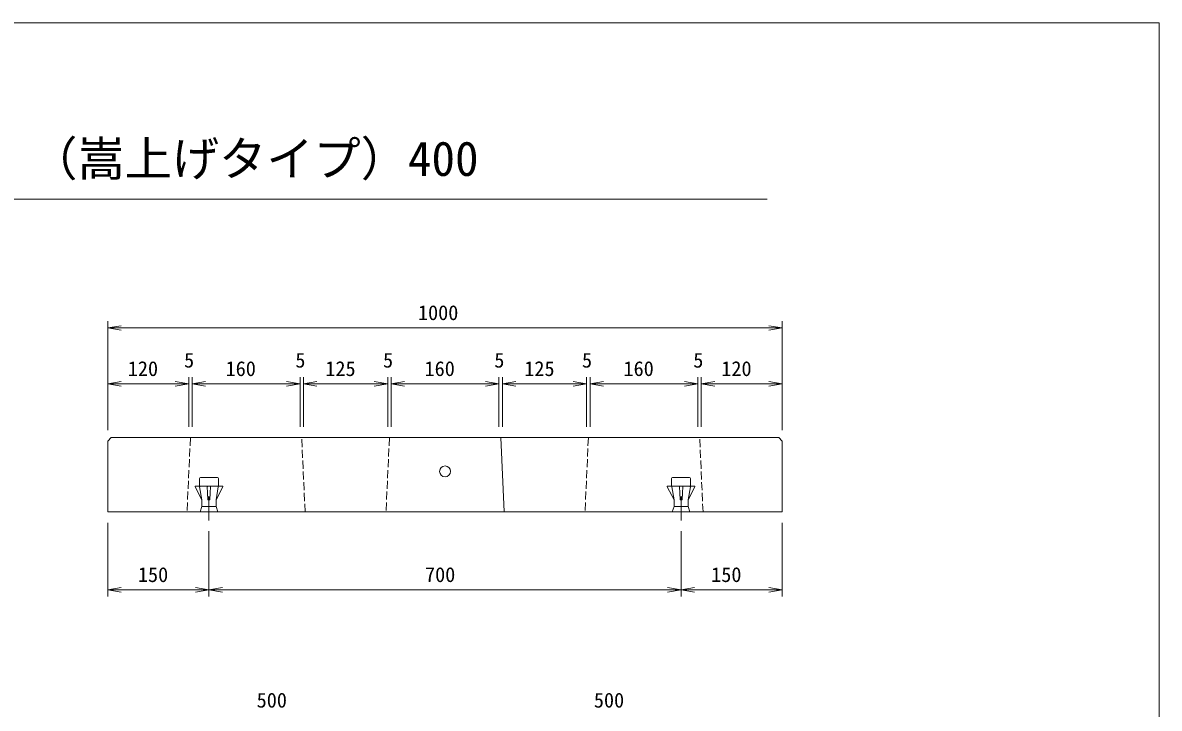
# Model space of a CAD drawing. Units: millimetres, scale not verified. Extents: x 985 to 15835, y 690 to 11190.
# Drawn here: x 7409 to 15835, y 6110 to 11190 of the extents above; entities that cross this region are included whole.
import ezdxf
from ezdxf.enums import TextEntityAlignment as Align

# ---------------------------------------------------------------- set-up
doc = ezdxf.new("R2010")
doc.units = ezdxf.units.MM
doc.header["$LTSCALE"] = 20
doc.linetypes.add('USER1', pattern=[4, 3, -1])
for name, color, linetype, lineweight in [('0_2', 7, 'Continuous', 9), ('D-STR-DIM（寸法）', 7, 'Continuous', 18), ('D-STR-STR1（構造物）', 7, 'Continuous', 18), ('D-STR（構造物外形線）', 1, 'Continuous', 18), ('D-TTL(外枠）', 2, 'Continuous', 18), ('D-TTL-LINE（枠内）', 2, 'Continuous', 18)]:
    doc.layers.add(name, color=color, linetype=linetype, lineweight=lineweight)
doc.layers.add('D-TTL-TXT（文字）', color=7, linetype='Continuous')
doc.styles.add('ＭＳ ゴシック', font='')
doc.styles.get('ＭＳ ゴシック').set_extended_font_data('MS Gothic')

msp = doc.modelspace()

# ---------------------------------------------------------------- linework, layer by layer
at = {"layer": '0_2'}
for p, q in [((8039.92, 8928.53), (8139.92, 8945.2)), ((12939.92, 8945.2), (13039.92, 8928.53)), ((8139.92, 8911.87), (8039.92, 8928.53)), ((8039.92, 8928.53), (8139.92, 8928.53)), ((13039.92, 8928.53), (12939.92, 8911.87)), ((13039.92, 8928.53), (12939.92, 8928.53)), ((8039.92, 8513.98), (8139.92, 8530.64)), ((8139.92, 8497.31), (8039.92, 8513.98)), ((8039.92, 8513.98), (8139.92, 8513.98)), ((8539.92, 8530.64), (8639.92, 8513.98)), ((8639.92, 8513.98), (8539.92, 8497.31)), ((8639.92, 8513.98), (8539.92, 8513.98)), ((8664.92, 8513.98), (8764.92, 8530.64)), ((8764.92, 8497.31), (8664.92, 8513.98)), ((8664.92, 8513.98), (8764.92, 8513.98)), ((9364.92, 8530.64), (9464.92, 8513.98)), ((9464.92, 8513.98), (9364.92, 8497.31)), ((9464.92, 8513.98), (9364.92, 8513.98)), ((9489.92, 8513.98), (9589.92, 8530.64)), ((9589.92, 8497.31), (9489.92, 8513.98)), ((9489.92, 8513.98), (9589.92, 8513.98)), ((10014.92, 8530.64), (10114.92, 8513.98)), ((10114.92, 8513.98), (10014.92, 8497.31)), ((10114.92, 8513.98), (10014.92, 8513.98)), ((10139.92, 8513.98), (10239.92, 8530.64)), ((10239.92, 8497.31), (10139.92, 8513.98)), ((10139.92, 8513.98), (10239.92, 8513.98)), ((10839.92, 8530.64), (10939.92, 8513.98)), ((10939.92, 8513.98), (10839.92, 8497.31)), ((10939.92, 8513.98), (10839.92, 8513.98)), ((10964.92, 8513.98), (11064.92, 8530.64)), ((11064.92, 8497.31), (10964.92, 8513.98)), ((10964.92, 8513.98), (11064.92, 8513.98)), ((11489.92, 8530.64), (11589.92, 8513.98)), ((11589.92, 8513.98), (11489.92, 8513.98)), ((11589.92, 8513.98), (11489.92, 8497.31)), ((11614.92, 8513.98), (11714.92, 8530.64)), ((11614.92, 8513.98), (11714.92, 8513.98)), ((11714.92, 8497.31), (11614.92, 8513.98)), ((12314.92, 8530.64), (12414.92, 8513.98)), ((12414.92, 8513.98), (12314.92, 8497.31)), ((12414.92, 8513.98), (12314.92, 8513.98)), ((12439.92, 8513.98), (12539.92, 8530.64)), ((12539.92, 8497.31), (12439.92, 8513.98)), ((12439.92, 8513.98), (12539.92, 8513.98)), ((12939.92, 8530.64), (13039.92, 8513.98)), ((13039.92, 8513.98), (12939.92, 8497.31)), ((13039.92, 8513.98), (12939.92, 8513.98)), ((8039.92, 6987.52), (8139.92, 7004.18)), ((8689.92, 7004.18), (8789.92, 6987.52)), ((8789.92, 6987.52), (8889.92, 7004.18)), ((12189.92, 7004.18), (12289.92, 6987.52)), ((12289.92, 6987.52), (12389.92, 7004.18)), ((12939.92, 7004.18), (13039.92, 6987.52)), ((8139.92, 6970.85), (8039.92, 6987.52)), ((8039.92, 6987.52), (8139.92, 6987.52)), ((8789.92, 6987.52), (8689.92, 6970.85)), ((8789.92, 6987.52), (8689.92, 6987.52)), ((8889.92, 6970.85), (8789.92, 6987.52)), ((8789.92, 6987.52), (8889.92, 6987.52)), ((12289.92, 6987.52), (12189.92, 6970.85)), ((12289.92, 6987.52), (12189.92, 6987.52)), ((12389.92, 6970.85), (12289.92, 6987.52)), ((12289.92, 6987.52), (12389.92, 6987.52)), ((13039.92, 6987.52), (12939.92, 6970.85)), ((13039.92, 6987.52), (12939.92, 6987.52))]:
    msp.add_line(p, q, dxfattribs=at)
at = {"layer": 'D-STR-DIM（寸法）'}
for p, q in [((8039.92, 8170.41), (8039.92, 8978.53)), ((13039.92, 8170.41), (13039.92, 8978.53)), ((12939.92, 8928.53), (8139.92, 8928.53)), ((8039.92, 8170.41), (8039.92, 8563.98)), ((8139.92, 8513.98), (8539.92, 8513.98)), ((8639.92, 8195.41), (8639.92, 8563.98)), ((8664.92, 8195.41), (8664.92, 8563.98)), ((8764.92, 8513.98), (9364.92, 8513.98)), ((9464.92, 8195.41), (9464.92, 8563.98)), ((9489.92, 8195.41), (9489.92, 8563.98)), ((9589.92, 8513.98), (10014.92, 8513.98)), ((10114.92, 8195.41), (10114.92, 8563.98)), ((10139.92, 8195.41), (10139.92, 8563.98)), ((10239.92, 8513.98), (10839.92, 8513.98)), ((10939.92, 8195.41), (10939.92, 8563.98)), ((10964.92, 8195.41), (10964.92, 8563.98)), ((11064.92, 8513.98), (11489.92, 8513.98)), ((11589.92, 8195.41), (11589.92, 8563.98)), ((11614.92, 8195.41), (11614.92, 8563.98)), ((11714.92, 8513.98), (12314.92, 8513.98)), ((12414.92, 8195.41), (12414.92, 8563.98)), ((12439.92, 8195.41), (12439.92, 8563.98)), ((12539.92, 8513.98), (12939.92, 8513.98)), ((13039.92, 8170.41), (13039.92, 8563.98)), ((8039.92, 7485.41), (8039.92, 6937.52)), ((8789.92, 7421.55), (8789.92, 6937.52)), ((12289.92, 7421.55), (12289.92, 6937.52)), ((13039.92, 7485.41), (13039.92, 6937.52)), ((8689.92, 6987.52), (8139.92, 6987.52)), ((12189.92, 6987.52), (8889.92, 6987.52)), ((12389.92, 6987.52), (12939.92, 6987.52))]:
    msp.add_line(p, q, dxfattribs=at)
at = {"layer": 'D-STR-STR1（構造物）'}
for p, q in [((8890.42, 7755.41), (8689.42, 7755.41)), ((8719.92, 7812.91), (8719.92, 7755.41)), ((8852.42, 7820.41), (8727.42, 7820.41)), ((8777.57, 7752.42), (8782.42, 7655.41)), ((8797.42, 7655.41), (8802.27, 7752.42)), ((8859.92, 7755.41), (8859.92, 7812.91)), ((12189.42, 7755.41), (12390.42, 7755.41)), ((12219.92, 7755.41), (12219.92, 7812.91)), ((12227.42, 7820.41), (12352.42, 7820.41)), ((12282.42, 7655.41), (12277.57, 7752.42)), ((12302.27, 7752.42), (12297.42, 7655.41)), ((12359.92, 7812.91), (12359.92, 7755.41)), ((8687.01, 7751.43), (8737.42, 7655.41)), ((8720.69, 7750.98), (8737.42, 7655.41)), ((8789.92, 7501.55), (8789.92, 7682.33)), ((8789.92, 7501.55), (8789.92, 7682.33)), ((8842.42, 7655.41), (8892.83, 7751.43)), ((8842.42, 7655.41), (8859.14, 7750.98)), ((12237.42, 7655.41), (12187.01, 7751.43)), ((12237.42, 7655.41), (12220.69, 7750.98)), ((12289.92, 7501.55), (12289.92, 7682.33)), ((12289.92, 7501.55), (12289.92, 7682.33)), ((12392.83, 7751.43), (12342.42, 7655.41)), ((12359.14, 7750.98), (12342.42, 7655.41)), ((8737.42, 7605.41), (8724.92, 7565.41)), ((8737.42, 7605.41), (8737.42, 7655.41)), ((8737.42, 7605.41), (8842.42, 7605.41)), ((8782.42, 7655.41), (8797.42, 7655.41)), ((8842.42, 7605.41), (8842.42, 7655.41)), ((8842.42, 7605.41), (8854.92, 7565.41)), ((12237.42, 7605.41), (12224.92, 7565.41)), ((12237.42, 7605.41), (12237.42, 7655.41)), ((12342.42, 7605.41), (12237.42, 7605.41)), ((12297.42, 7655.41), (12282.42, 7655.41)), ((12342.42, 7605.41), (12342.42, 7655.41)), ((12342.42, 7605.41), (12354.92, 7565.41))]:
    msp.add_line(p, q, dxfattribs=at)
for centre, radius, start, end in [((8691.51, 7751.43), 4.5, 117.69948, 180.00002), ((8727.42, 7812.91), 7.5, 90, 180), ((8725.19, 7750.98), 4.5, 99.92624, 180), ((8780.57, 7752.42), 3, 92.8624, 180), ((8799.27, 7752.42), 3, 0, 87.1376), ((8852.42, 7812.91), 7.5, 0, 90), ((8854.64, 7750.98), 4.5, 0, 80.07376), ((8888.33, 7751.43), 4.5, 0, 62.30054), ((12191.51, 7751.43), 4.5, 117.69946, 180), ((12227.42, 7812.91), 7.5, 90, 180), ((12225.19, 7750.98), 4.5, 99.92624, 180), ((12280.57, 7752.42), 3, 92.8624, 180), ((12299.27, 7752.42), 3, 0, 87.1376), ((12352.42, 7812.91), 7.5, 0, 90), ((12354.64, 7750.98), 4.5, 0, 80.07376), ((12388.33, 7751.43), 4.5, 359.99998, 62.30052)]:
    msp.add_arc(centre, radius, start, end, dxfattribs=at)
at = {"layer": 'D-STR（構造物外形線）'}
for p, q in [((8039.92, 8090.41), (8064.92, 8115.41)), ((8039.92, 7565.41), (8039.92, 8090.41)), ((13014.92, 8115.41), (8064.92, 8115.41)), ((10977.42, 7565.41), (10952.42, 8115.41)), ((13014.92, 8115.41), (13039.92, 8090.41)), ((13039.92, 7565.41), (13039.92, 8090.41)), ((13039.92, 7565.41), (8039.92, 7565.41))]:
    msp.add_line(p, q, dxfattribs=at)
at = {"layer": 'D-STR（構造物外形線）', "linetype": 'USER1'}
for p, q in [((8652.42, 8115.41), (8627.42, 7565.41)), ((9502.42, 7565.41), (9477.42, 8115.41)), ((10127.42, 8115.41), (10102.42, 7565.41)), ((11602.42, 8115.41), (11577.42, 7565.41)), ((12452.42, 7565.41), (12427.42, 8115.41))]:
    msp.add_line(p, q, dxfattribs=at)
at = {"layer": 'D-STR（構造物外形線）'}
msp.add_circle((10539.92, 7865.41), 40, dxfattribs=at)
at = {"layer": 'D-TTL(外枠）'}
for p in [(985, 11190), (15835, 690)]:
    msp.add_line(p, (15835, 11190), dxfattribs=at)
at = {"layer": 'D-TTL-LINE（枠内）'}
msp.add_line((3887.1, 9883.64), (12927.58, 9883.64), dxfattribs=at)

# ---------------------------------------------------------------- texts
at = {"layer": 'D-STR-DIM（寸法）', "style": 'ＭＳ ゴシック'}
for s, p in [('1000', (10339.28, 8953.53)), ('120', (8188.01, 8538.98)), ('5', (8605.21, 8601.48)), ('160', (8913.01, 8538.98)), ('5', (9430.21, 8601.48)), ('125', (9652.42, 8538.98)), ('5', (10080.21, 8601.48)), ('160', (10388.01, 8538.98)), ('5', (10905.21, 8601.48)), ('125', (11127.42, 8538.98)), ('5', (11555.21, 8601.48)), ('160', (11863.01, 8538.98)), ('5', (12380.21, 8601.48)), ('120', (12588.01, 8538.98)), ('150', (8263.01, 7012.52)), ('700', (10391.44, 7012.52)), ('150', (12513.01, 7012.52)), ('500', (9143.34, 6082.02)), ('500', (11643.34, 6082.02))]:
    msp.add_text(s, height=110, dxfattribs=at).set_placement(p, align=Align.BOTTOM_LEFT)
at = {"layer": 'D-TTL-TXT（文字）', "style": 'ＭＳ ゴシック'}
msp.add_text('かんたん側溝蓋 BA型 （嵩上げタイプ）400', height=256.6, dxfattribs=at).set_placement((3966.62, 9977.85), align=Align.BOTTOM_LEFT)

doc.saveas('drawing.dxf')
